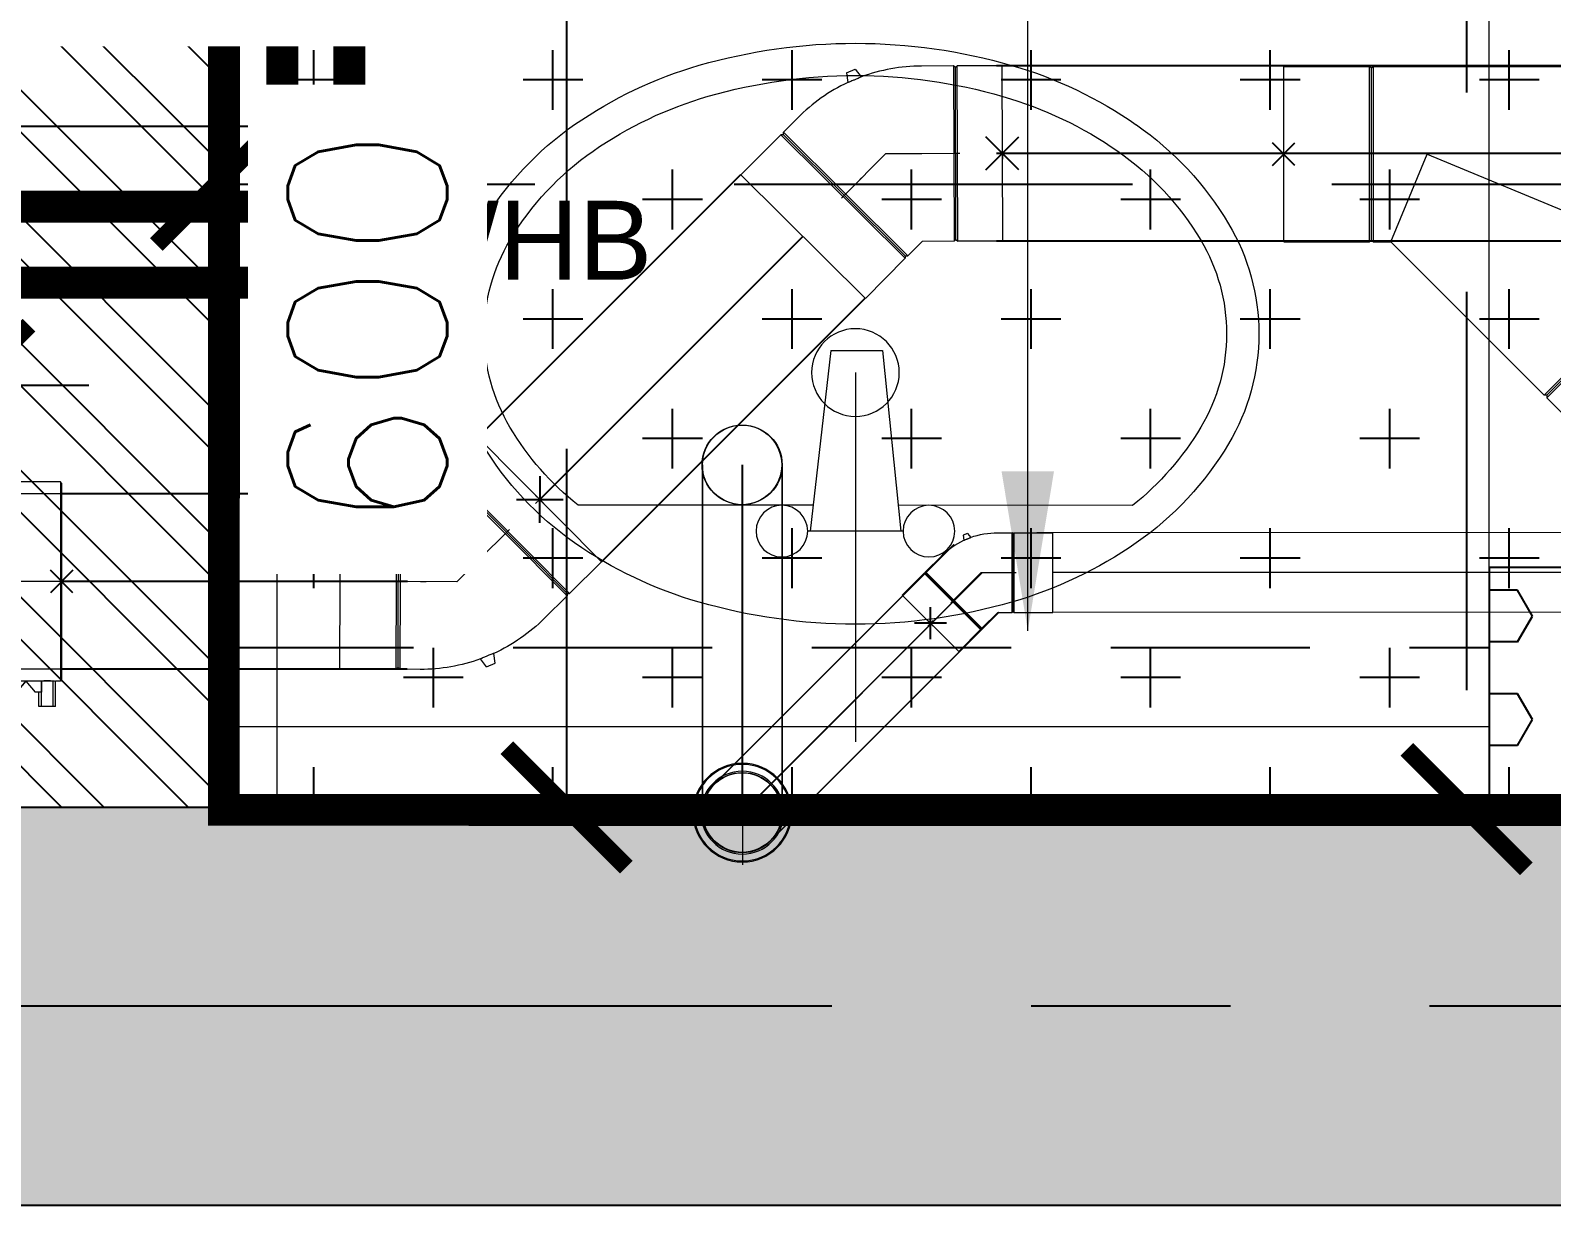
# Model space of a CAD drawing. Header units: millimetres. Extents: x 1135099 to 1230264, y -5736945 to -5695799.
# Drawn here: x 1213336 to 1214290, y -5708100 to -5707362 of the extents above; entities that cross this region are included whole.
import ezdxf
from ezdxf import colors
from ezdxf.entities.mleader import LeaderData, LeaderLine
from ezdxf.math import Vec2, Vec3

# ---------------------------------------------------------------- set-up
doc = ezdxf.new("R2010")
doc.units = ezdxf.units.MM
doc.header["$LTSCALE"] = 1000
doc.header["$MEASUREMENT"] = 0
for name, pattern in [('2BHK-A - BACK$0$DASHED', [0.75, 0.5, -0.25]), ('2BHK-A - BACK$0$PHANTOM2', [1.25, 0.625, -0.125, 0.125, -0.125, 0.125, -0.125]), ('2BHK-A - BACK$1$AUDIT_D_120904163729-0', [0]), ('2BHK-A - BACK$1$HIDDEN', [0.375, 0.25, -0.125]), ('AUDIT_D_120904163729-0', [0]), ('T8(T9 IS SIMILAR) - DIMENSION & TEXTING$0$CENTERX2', [101.6, 63.5, -12.7, 12.7, -12.7]), ('T8(T9 IS SIMILAR) - DIMENSION & TEXTING$0$HIDDEN', [0.375, 0.25, -0.125]), ('T8(T9 IS SIMILAR) - DIMENSION & TEXTING$0$T8 - TYPICAL FLOOR CORE$0$( Hidden )', [0.375, 0.25, -0.125]), ('T8(T9 IS SIMILAR) - DIMENSION & TEXTING$1$AUDIT_D_120904163729-0', [0]), ('T8(T9 IS SIMILAR)$0$$0$HIDDEN', [0.375, 0.25, -0.125]), ('T8(T9 IS SIMILAR)$0$HIDDEN', [0.375, 0.25, -0.125]), ('T8_REFUGE COLUMNS$0$CENTER2', [1.125, 0.75, -0.125, 0.125, -0.125])]:
    doc.linetypes.add(name, pattern=pattern)
doc.layers.get('0').update_dxf_attribs({"linetype": 'AUDIT_D_120904163729-0'})
for name, color, linetype, lineweight in [('2BHK-A - BACK$0$A-AC DRAIN PIPE', 94, 'Continuous', 18), ('2BHK-A - BACK$0$A-AC PIPE', 151, 'Continuous', 20), ('2BHK-A - BACK$1$a-TOI-fixtures', 251, 'Continuous', 0), ('2BHK-A - BACK$1$A-WALL- 160', 6, 'Continuous', 30), ('T8(T9 IS SIMILAR) - DIMENSION & TEXTING$0$pl-50dia waste pie', 6, 'Continuous', 0), ('T8(T9 IS SIMILAR) - DIMENSION & TEXTING$0$pl-50dia waste pipe1', 6, 'Continuous', 0), ('T8(T9 IS SIMILAR) - DIMENSION & TEXTING$1$R0-18-10-2014-T1-1st Podium Floor Plan$0$Text', 2, 'Continuous', 0), ('T8(T9 IS SIMILAR)$0$D&W', 8, 'Continuous', 25), ('T8(T9 IS SIMILAR)$0$SCPL BEAM', 191, 'T8(T9 IS SIMILAR)$0$$0$HIDDEN', 13)]:
    doc.layers.add(name, color=color, linetype=linetype, lineweight=lineweight)
for name, color, linetype in [('2BHK-A - BACK$0$A-TOI SUNK 50MM', 8, 'Continuous'), ('2BHK-A - BACK$0$LEDGE WALL', 5, 'Continuous'), ('2BHK-A - BACK$1$A-HATCH -160', 251, '2BHK-A - BACK$1$AUDIT_D_120904163729-0'), ('T8(T9 IS SIMILAR) - DIMENSION & TEXTING$0$A-DIMENSIONS', 2, 'T8(T9 IS SIMILAR) - DIMENSION & TEXTING$0$HIDDEN'), ('T8(T9 IS SIMILAR) - DIMENSION & TEXTING$0$A-PLUMBING', 7, 'T8(T9 IS SIMILAR) - DIMENSION & TEXTING$1$AUDIT_D_120904163729-0'), ('T8(T9 IS SIMILAR) - DIMENSION & TEXTING$0$pl-110 dia soil pipe', 1, 'Continuous'), ('T8(T9 IS SIMILAR) - DIMENSION & TEXTING$0$pl-110 dia soil pipe1', 1, 'Continuous'), ('T8(T9 IS SIMILAR) - DIMENSION & TEXTING$0$pl-text', 7, 'Continuous'), ('T8(T9 IS SIMILAR) - DIMENSION & TEXTING$0$U-TI-TEXT', 7, 'Continuous'), ('T8_REFUGE COLUMNS$0$A-CENTERLINE', 193, 'T8_REFUGE COLUMNS$0$CENTER2'), ('T8_REFUGE COLUMNS$1$A-RCC COLS', 3, 'Continuous'), ('T8_TYPICAL COLUMNS$0$A-RCC COLS', 3, 'Continuous')]:
    doc.layers.add(name, color=color, linetype=linetype)
doc.layers.add('A-RERA CARPET AREA', color=30, linetype='Continuous', plot=False)
doc.layers.add('T8(T9 IS SIMILAR) - DIMENSION & TEXTING$0$GEB-BEZUG', color=2, linetype='Continuous', lineweight=25, true_color=0xffff00)
doc.layers.add('T8_REFUGE COLUMNS$1$COL-HATCH', color=7, linetype='Continuous', lineweight=25, true_color=0xa3a3a3)
doc.styles.add('T8(T9 IS SIMILAR) - DIMENSION & TEXTING$0$arial', font='sanss___.ttf')
doc.styles.add('T8(T9 IS SIMILAR) - DIMENSION & TEXTING$0$Romans 1', font='romans.shx', dxfattribs={"height": 100})
doc.styles.add('T8(T9 IS SIMILAR) - DIMENSION & TEXTING$0$SIMPLEX - HT', font='simplex.shx', dxfattribs={"width": 0.7})
doc.styles.add('T8(T9 IS SIMILAR) - DIMENSION & TEXTING$1$Tahoma', font='tahoma.ttf')
doc.dimstyles.new('T8(T9 IS SIMILAR) - DIMENSION & TEXTING$0$ALPINE S', dxfattribs={"dimscale": 0, "dimtxt": 100, "dimasz": 75, "dimexe": 0, "dimexo": 0, "dimgap": 75, "dimtad": 1, "dimdec": 0, "dimzin": 0, "dimdsep": 46, "dimtxsty": 'T8(T9 IS SIMILAR) - DIMENSION & TEXTING$0$Romans 1', "dimblk": 'T8(T9 IS SIMILAR) - DIMENSION & TEXTING$0$_ArchTick', "dimcen": 0.09, "dimclrd": 256, "dimclre": 256, "dimclrt": 7, "dimadec": 0, "dimazin": 0, "dimtfac": 1, "dimtdec": 0, "dimtofl": 0, "dimtmove": 1, "dimatfit": 0, "dimldrblk": 'T8(T9 IS SIMILAR) - DIMENSION & TEXTING$0$_Open90', "dimfxl": 1, "dimtolj": 1, "dimtzin": 0, "dimarcsym": 0})
doc.dimstyles.new('T8(T9 IS SIMILAR) - DIMENSION & TEXTING$1$SAMATA STD', dxfattribs={"dimtxt": 100, "dimasz": 50, "dimexe": 50, "dimexo": 50, "dimgap": 10, "dimtad": 0, "dimdec": 0, "dimrnd": 5, "dimzin": 0, "dimdsep": 46, "dimtxsty": 'T8(T9 IS SIMILAR) - DIMENSION & TEXTING$1$Tahoma', "dimblk": 'T8(T9 IS SIMILAR) - DIMENSION & TEXTING$1$_Origin2', "dimcen": -50, "dimdle": 50, "dimclrd": 7, "dimclre": 7, "dimclrt": 7, "dimadec": 0, "dimazin": 0, "dimtfac": 1, "dimtdec": 0, "dimtmove": 1, "dimatfit": 3, "dimfxl": 150, "dimtfill": 1, "dimtolj": 1, "dimtzin": 0, "dimlwd": -1, "dimlwe": -1, "dimarcsym": 0})

# ---------------------------------------------------------------- blocks, each defined once
blk = doc.blocks.new('T8(T9 IS SIMILAR) - DIMENSION & TEXTING$0$_ArchTick')
at = {"color": 0, "linetype": 'ByBlock', "const_width": 0.15}
blk.add_lwpolyline([(-0.5, -0.5), (0.5, 0.5)], dxfattribs=at)
blk = doc.blocks.new('*D528')
at = {"layer": 'T8(T9 IS SIMILAR) - DIMENSION & TEXTING$0$A-DIMENSIONS', "linetype": 'T8(T9 IS SIMILAR) - DIMENSION & TEXTING$0$HIDDEN', "lineweight": -2, "transparency": 16777216}
for p, q in [((1213452.19, -5707851.27), (1213452.19, -5707459.13)), ((1215902.19, -5707850.95), (1215902.19, -5707459.13))]:
    blk.add_line(p, q, dxfattribs=at)
at = {"layer": 'T8(T9 IS SIMILAR) - DIMENSION & TEXTING$0$A-DIMENSIONS', "lineweight": -2, "transparency": 16777216}
blk.add_line((1215902.19, -5707459.13), (1213452.19, -5707459.13), dxfattribs=at)
at = {"layer": 'T8(T9 IS SIMILAR) - DIMENSION & TEXTING$0$A-DIMENSIONS', "linetype": 'ByBlock', "lineweight": -2, "transparency": 16777216, "xscale": 75, "yscale": 75, "zscale": 75, "rotation": 180}
blk.add_blockref('T8(T9 IS SIMILAR) - DIMENSION & TEXTING$0$_ArchTick', (1213452.19, -5707459.13), dxfattribs=at)
at = {"layer": 'T8(T9 IS SIMILAR) - DIMENSION & TEXTING$0$A-DIMENSIONS', "linetype": 'ByBlock', "lineweight": -2, "transparency": 16777216, "xscale": 75, "yscale": 75, "zscale": 75}
blk.add_blockref('T8(T9 IS SIMILAR) - DIMENSION & TEXTING$0$_ArchTick', (1215902.19, -5707459.13), dxfattribs=at)
at = {"layer": 'T8(T9 IS SIMILAR) - DIMENSION & TEXTING$0$A-DIMENSIONS', "color": 7, "linetype": 'ByBlock', "transparency": 16777216, "insert": (1214677.19, -5707334.13), "char_height": 100, "attachment_point": 5, "style": 'T8(T9 IS SIMILAR) - DIMENSION & TEXTING$0$Romans 1'}
blk.add_mtext('\\A1;2450', dxfattribs=at)
blk = doc.blocks.new('T8(T9 IS SIMILAR) - DIMENSION & TEXTING$0$_Open90')
at = {"color": 0, "linetype": 'ByBlock', "lineweight": -2}
for p, q in [((-0.5, 0.5), (0, 0)), ((0, 0), (-1, 0)), ((0, 0), (-0.5, -0.5))]:
    blk.add_line(p, q, dxfattribs=at)
blk = doc.blocks.new('*D529')
at = {"layer": 'T8(T9 IS SIMILAR) - DIMENSION & TEXTING$0$A-DIMENSIONS', "linetype": 'T8(T9 IS SIMILAR) - DIMENSION & TEXTING$0$HIDDEN', "lineweight": -2, "transparency": 16777216}
for p, q in [((1214202.19, -5706401.3), (1214236.73, -5706401.3)), ((1214202.19, -5707850.95), (1214236.73, -5707850.95))]:
    blk.add_line(p, q, dxfattribs=at)
at = {"layer": 'T8(T9 IS SIMILAR) - DIMENSION & TEXTING$0$A-DIMENSIONS', "lineweight": -2, "transparency": 16777216}
blk.add_line((1214236.73, -5706401.3), (1214236.73, -5707850.95), dxfattribs=at)
at = {"layer": 'T8(T9 IS SIMILAR) - DIMENSION & TEXTING$0$A-DIMENSIONS', "linetype": 'ByBlock', "lineweight": -2, "transparency": 16777216, "xscale": 75, "yscale": 75, "zscale": 75}
for p, rotation in [((1214236.73, -5706401.3), 90), ((1214236.73, -5707850.95), 270)]:
    blk.add_blockref('T8(T9 IS SIMILAR) - DIMENSION & TEXTING$0$_ArchTick', p, dxfattribs=dict(at, rotation=rotation))
at = {"layer": 'T8(T9 IS SIMILAR) - DIMENSION & TEXTING$0$A-DIMENSIONS', "color": 7, "linetype": 'ByBlock', "transparency": 16777216, "insert": (1214111.73, -5707126.12), "char_height": 100, "attachment_point": 5, "rotation": 90, "style": 'T8(T9 IS SIMILAR) - DIMENSION & TEXTING$0$Romans 1'}
blk.add_mtext('\\A1;1450', dxfattribs=at)
blk = doc.blocks.new('T8(T9 IS SIMILAR) - DIMENSION & TEXTING$0$Einfügepunkt')
at = {"layer": 'T8(T9 IS SIMILAR) - DIMENSION & TEXTING$0$GEB-BEZUG'}
for p, q in [((-7.07, -7.07), (7.07, 7.07)), ((-7.07, 7.07), (7.07, -7.07))]:
    blk.add_line(p, q, dxfattribs=at)
blk = doc.blocks.new('T8(T9 IS SIMILAR) - DIMENSION & TEXTING$0$367.135.16.1_A')
at = {"lineweight": 13, "ltscale": 25}
for p, q in [((-55, 251.1), (-55, 270)), ((-55, 270), (55, 270)), ((55, 251.1), (55, 270)), ((-166.17, 178.39), (-88.39, 256.17)), ((-88.39, 256.17), (-75.02, 242.81)), ((-53.9, 250), (-55, 251.1)), ((55, 251.1), (-55, 251.1)), ((-53.9, 250), (-55, 248.9)), ((-55, 222.78), (-55, 248.9)), ((-55, 248.9), (55, 248.9)), ((53.9, 250), (-53.9, 250)), ((53.9, 250), (55, 251.1)), ((53.9, 250), (55, 248.9)), ((55, 56.1), (55, 248.9)), ((-75.02, 242.81), (-152.81, 165.02)), ((-151.25, 163.47), (-73.47, 241.25)), ((-75.02, 241.25), (-151.25, 165.02)), ((-75.02, 241.25), (-75.02, 242.81)), ((-75.02, 241.25), (-73.47, 241.25)), ((-73.47, 241.25), (-55, 222.78)), ((0, 90), (-55, 222.78)), ((-166.17, 178.39), (-152.81, 165.02)), ((-151.25, 165.02), (-152.81, 165.02)), ((-151.25, 165.02), (-151.25, 163.47)), ((-151.25, 163.47), (-55, 67.22)), ((-55, 67.22), (0, 90)), ((-55, 56.1), (-55, 67.22)), ((-53.9, 55), (-55, 56.1)), ((55, 56.1), (-55, 56.1)), ((-53.9, 55), (-55, 53.9)), ((-55, 0), (-55, 53.9)), ((-55, 53.9), (55, 53.9)), ((-53.9, 55), (53.9, 55)), ((53.9, 55), (55, 56.1)), ((53.9, 55), (55, 53.9)), ((55, 0), (55, 53.9)), ((-55, 0), (55, 0))]:
    blk.add_line(p, q, dxfattribs=at)
blk.add_blockref('T8(T9 IS SIMILAR) - DIMENSION & TEXTING$0$Einfügepunkt', (0, 0), dxfattribs=at)
blk = doc.blocks.new('T8(T9 IS SIMILAR) - DIMENSION & TEXTING$0$361.771.16.1_G')
at = {"lineweight": 13, "ltscale": 25}
for p, q in [((0, 0), (0, 32.79)), ((-47, 5.2), (-30.56, 5.2)), ((-47, -5.2), (-47, 5.2)), ((-47, 3.7), (-30.78, 3.7)), ((-38, 3.75), (-38, -3.75)), ((-30.77, 3.75), (-38, 3.75)), ((-47, -3.7), (-30.78, -3.7)), ((-47, -5.2), (-30.56, -5.2)), ((-38, -3.75), (-30.77, -3.75)), ((0, 0), (-32.79, 0)), ((0, 0), (0, -32.79)), ((0, 0), (32.79, 0))]:
    blk.add_line(p, q, dxfattribs=at)
for radius in [31, 30.29, 26, 25]:
    blk.add_circle((0, 0), radius, dxfattribs=at)
blk.add_blockref('T8(T9 IS SIMILAR) - DIMENSION & TEXTING$0$Einfügepunkt', (0, 0), dxfattribs=at)
blk = doc.blocks.new('T8(T9 IS SIMILAR) - DIMENSION & TEXTING$0$367.771.16.1_A')
at = {"lineweight": 13, "ltscale": 25}
for p, q in [((3.8, 78.5), (3.8, 62.5)), ((3.8, 78.5), (14.2, 78.5)), ((5.3, 78.5), (5.3, 62.5)), ((12.7, 78.5), (12.7, 62.5)), ((14.2, 78.5), (14.2, 69.5)), ((45.8, 78.5), (45.8, 69.5)), ((45.8, 78.5), (56.2, 78.5)), ((47.3, 78.5), (47.3, 62.5)), ((54.7, 78.5), (54.7, 62.5)), ((56.2, 78.5), (56.2, 62.5)), ((12.6, 62.39), (12.6, 69.5)), ((12.6, 69.5), (16.49, 69.5)), ((22.45, 62.5), (16.57, 69.5)), ((22.45, 62.5), (28.32, 69.5)), ((28.41, 69.5), (47.4, 69.5)), ((47.4, 69.5), (47.4, 62.39)), ((0, 61.79), (0.71, 62.5)), ((0, -61.79), (0, 61.79)), ((0.71, 62.5), (3.8, 62.5)), ((0.71, -62.5), (0.71, 62.5)), ((5.3, 62.5), (12.7, 62.5)), ((22.45, 62.39), (12.6, 62.39)), ((22.45, 62.5), (22.45, 62.39)), ((47.4, 62.39), (22.45, 62.39)), ((47.3, 62.5), (54.7, 62.5)), ((56.2, 62.5), (59.29, 62.5)), ((60, 61.79), (59.29, 62.5)), ((59.29, -62.5), (59.29, 62.5)), ((60, -61.79), (60, 61.79)), ((0, 55), (28.3, 55)), ((28.3, 56), (31.7, 56)), ((28.3, -56), (28.3, 56)), ((31.7, -56), (31.7, 56)), ((31.7, 55), (60, 55)), ((-6.08, -0.06), (11.58, -0.06)), ((11.58, -0.06), (53.35, -0.06)), ((53.35, -0.06), (63.29, -0.06)), ((0, -55), (28.3, -55)), ((28.3, -56), (31.7, -56)), ((31.7, -55), (60, -55)), ((0, -61.79), (0.71, -62.5)), ((0.71, -62.5), (59.29, -62.5)), ((60, -61.79), (59.29, -62.5))]:
    blk.add_line(p, q, dxfattribs=at)
for points, weights in [([(22.45, 62.39), (19.63, 65.75), (16.49, 69.5)], [1, 1.00181632922, 1.00072644359]), ([(16.49, 69.5), (16.57, 69.5), (16.57, 69.5)], [1.01365125454, 1.01438848921, 1.01438848921]), ([(28.41, 69.5), (25.27, 65.75), (22.45, 62.39)], [1.00072644331, 1.00181632851, 1]), ([(28.32, 69.5), (28.32, 69.5), (28.41, 69.5)], [1.01438848921, 1.01438848921, 1.01365125454])]:
    blk.add_rational_spline(points, weights, degree=2, dxfattribs=at)
for points, knots in [([(12.6, 62.39), (12.15, 62.36), (11.6, 62.33), (10.35, 62.29), (9.65, 62.28), (8.35, 62.28), (7.65, 62.29), (6.37, 62.34), (5.78, 62.36), (4.86, 62.42), (4.46, 62.45), (3.93, 62.49), (3.8, 62.5), (3.8, 62.5)], [1.186254, 1.186254, 1.186254, 1.186254, 1.37182, 1.37182, 1.567794, 1.567794, 1.763769, 1.763769, 1.959743, 1.959743, 2.155717, 2.155717, 2.351692, 2.351692, 2.351692, 2.351692]), ([(5.3, 62.5), (5.3, 62.5), (5.39, 62.49), (5.77, 62.47), (6.06, 62.46), (6.71, 62.43), (7.13, 62.42), (8.04, 62.4), (8.54, 62.39), (9.46, 62.39), (9.96, 62.4), (10.87, 62.42), (11.29, 62.43), (11.94, 62.46), (12.23, 62.47), (12.61, 62.49), (12.7, 62.5), (12.7, 62.5)], [0.557636, 0.557636, 0.557636, 0.557636, 0.697045, 0.697045, 0.836454, 0.836454, 0.975863, 0.975863, 1.115272, 1.115272, 1.254681, 1.254681, 1.39409, 1.39409, 1.533499, 1.533499, 1.672909, 1.672909, 1.672909, 1.672909]), ([(47.3, 62.5), (47.3, 62.5), (47.39, 62.49), (47.77, 62.47), (48.06, 62.46), (48.71, 62.43), (49.13, 62.42), (50.04, 62.4), (50.54, 62.39), (51.46, 62.39), (51.96, 62.4), (52.87, 62.42), (53.29, 62.43), (53.94, 62.46), (54.23, 62.47), (54.61, 62.49), (54.7, 62.5), (54.7, 62.5)], [0.557636, 0.557636, 0.557636, 0.557636, 0.697045, 0.697045, 0.836454, 0.836454, 0.975863, 0.975863, 1.115272, 1.115272, 1.254681, 1.254681, 1.39409, 1.39409, 1.533499, 1.533499, 1.672909, 1.672909, 1.672909, 1.672909]), ([(56.2, 62.5), (56.2, 62.5), (56.07, 62.49), (55.54, 62.45), (55.14, 62.42), (54.22, 62.36), (53.63, 62.34), (52.35, 62.29), (51.65, 62.28), (50.35, 62.28), (49.65, 62.29), (48.4, 62.33), (47.85, 62.36), (47.4, 62.39)], [0.783897, 0.783897, 0.783897, 0.783897, 0.979871, 0.979871, 1.175845, 1.175845, 1.37182, 1.37182, 1.567794, 1.567794, 1.763769, 1.763769, 1.949335, 1.949335, 1.949335, 1.949335])]:
    blk.add_open_spline(points, degree=3, knots=knots, dxfattribs=at)
blk.add_blockref('T8(T9 IS SIMILAR) - DIMENSION & TEXTING$0$Einfügepunkt', (0, 0), dxfattribs=at)
blk = doc.blocks.new('T8(T9 IS SIMILAR) - DIMENSION & TEXTING$0$361.045.16.1_A')
at = {"ltscale": 25}
for p, q in [((-49.5, 14.14), (-14.14, 49.5)), ((3.18, 32.17), (-14.14, 49.5)), ((3.18, 32.17), (-32.17, -3.18)), ((-31.47, -3.89), (3.89, 31.47)), ((3.18, 31.47), (-31.47, -3.18)), ((3.18, 31.47), (3.18, 32.17)), ((3.18, 31.47), (3.89, 31.47)), ((10.36, 25), (3.89, 31.47)), ((-32.17, -3.18), (-49.5, 14.14)), ((-13.79, 13.79), (-15.56, 15.56)), ((0, 0), (-13.79, 13.79)), ((23.39, 11.31), (20.26, 10.9)), ((23.39, 11.31), (24.54, 8.54)), ((-5.55, 5.55), (-7.32, 7.32)), ((0, -10.36), (0, 0)), ((24.54, 8.54), (22.03, 6.62)), ((-31.47, -3.18), (-32.17, -3.18)), ((-31.47, -3.18), (-31.47, -3.89)), ((-25, -10.36), (-31.47, -3.89)), ((-25, -24.5), (-25, -10.36)), ((0, -24.5), (0, -10.36)), ((25, -24.5), (25, -10.36)), ((-24.5, -25), (-25, -24.5)), ((25, -24.5), (-25, -24.5)), ((-24.5, -25), (-25, -25.5)), ((-25, -45), (-25, -25.5)), ((-25, -25.5), (25, -25.5)), ((-24.5, -25), (24.5, -25)), ((0, -27), (0, -24.5)), ((24.5, -25), (25, -24.5)), ((24.5, -25), (25, -25.5)), ((25, -45), (25, -25.5)), ((-25, -45), (25, -45)), ((0, -45), (-2.5, -45)), ((0, -45), (0, -42.5)), ((0, -45), (0, -47.5)), ((0, -45), (2.5, -45))]:
    blk.add_line(p, q, dxfattribs=at)
for start, end in [(25.15748, 45), (0, 19.84252)]:
    blk.add_arc((-25, -10.36), 50, start, end, dxfattribs=at)
blk.add_open_spline([(22.03, 6.62), (22.03, 6.62), (22.02, 6.64), (21.97, 6.76), (21.91, 6.87), (21.77, 7.19), (21.67, 7.4), (21.49, 7.81), (21.4, 8), (21.26, 8.35), (21.19, 8.5), (21.07, 8.79), (21.01, 8.94), (20.88, 9.26), (20.81, 9.43), (20.65, 9.83), (20.57, 10.06), (20.42, 10.45), (20.36, 10.62), (20.28, 10.84), (20.26, 10.9), (20.26, 10.9)], degree=3, knots=[-0.7326885, -0.7326885, -0.7326885, -0.7326885, -0.6703276, -0.6703276, -0.5851203, -0.5851203, -0.4924215, -0.4924215, -0.4253679, -0.4253679, -0.3759063, -0.3759063, -0.3289293, -0.3289293, -0.2716255, -0.2716255, -0.1856359, -0.1856359, -0.0935578, -0.0935578, 0, 0, 0, 0], dxfattribs=at)
blk.add_blockref('T8(T9 IS SIMILAR) - DIMENSION & TEXTING$0$Einfügepunkt', (0, -45), dxfattribs=at)
blk = doc.blocks.new('T8(T9 IS SIMILAR) - DIMENSION & TEXTING$0$365.045.16.1_A')
at = {"lineweight": 13, "ltscale": 25}
for p, q in [((-61.87, 8.84), (-8.84, 61.87)), ((8.31, 44.72), (-8.84, 61.87)), ((8.31, 44.72), (-44.72, -8.31)), ((-43.66, -9.37), (9.37, 43.66)), ((8.31, 43.66), (-43.66, -8.31)), ((8.31, 43.66), (8.31, 44.72)), ((8.31, 43.66), (9.37, 43.66)), ((15.53, 37.5), (9.37, 43.66)), ((-17.15, 17.15), (-18.92, 18.92)), ((0, 0), (-17.15, 17.15)), ((34.72, 16.55), (30.55, 16)), ((34.72, 16.55), (36.25, 12.85)), ((-44.72, -8.31), (-61.87, 8.84)), ((-9.22, 9.22), (-10.98, 10.98)), ((36.25, 12.85), (32.91, 10.29)), ((0, -15.53), (0, 0)), ((-43.66, -8.31), (-44.72, -8.31)), ((-43.66, -8.31), (-43.66, -9.37)), ((-37.5, -15.53), (-43.66, -9.37)), ((-37.5, -29.25), (-37.5, -15.53)), ((0, -29.25), (0, -15.53)), ((37.5, -29.25), (37.5, -15.53)), ((-36.75, -30), (-37.5, -29.25)), ((37.5, -29.25), (-37.5, -29.25)), ((-36.75, -30), (-37.5, -30.75)), ((-37.5, -50), (-37.5, -30.75)), ((-37.5, -30.75), (37.5, -30.75)), ((-36.75, -30), (36.75, -30)), ((0, -31.75), (0, -29.25)), ((36.75, -30), (37.5, -29.25)), ((36.75, -30), (37.5, -30.75)), ((37.5, -50), (37.5, -30.75)), ((-37.5, -50), (37.5, -50)), ((0, -50), (-2.5, -50)), ((0, -50), (0, -47.5)), ((0, -50), (0, -52.5)), ((0, -50), (2.5, -50))]:
    blk.add_line(p, q, dxfattribs=at)
for start, end in [(24.86037, 45), (0, 20.13963)]:
    blk.add_arc((-37.5, -15.53), 75, start, end, dxfattribs=at)
blk.add_open_spline([(32.91, 10.29), (32.91, 10.29), (32.9, 10.32), (32.83, 10.48), (32.76, 10.63), (32.57, 11.05), (32.44, 11.33), (32.2, 11.88), (32.09, 12.14), (31.89, 12.6), (31.81, 12.8), (31.64, 13.19), (31.56, 13.39), (31.39, 13.81), (31.3, 14.04), (31.08, 14.58), (30.97, 14.88), (30.77, 15.4), (30.69, 15.62), (30.58, 15.92), (30.55, 16), (30.55, 16)], degree=3, knots=[-0.9758327, -0.9758327, -0.9758327, -0.9758327, -0.8930469, -0.8930469, -0.7796093, -0.7796093, -0.6561479, -0.6561479, -0.5667077, -0.5667077, -0.5007206, -0.5007206, -0.4380575, -0.4380575, -0.3616519, -0.3616519, -0.247098, -0.247098, -0.1245121, -0.1245121, 0, 0, 0, 0], dxfattribs=at)
blk.add_blockref('T8(T9 IS SIMILAR) - DIMENSION & TEXTING$0$Einfügepunkt', (0, -50), dxfattribs=at)
blk = doc.blocks.new('*D208')
at = {"layer": 'T8(T9 IS SIMILAR) - DIMENSION & TEXTING$0$U-TI-TEXT', "lineweight": -2, "transparency": 16777216}
for p, q in [((5695.04, 6289.16), (5743.79, 6451.66)), ((5743.79, 6451.66), (6150.93, 6451.66)), ((5545.04, 6289.16), (5470.04, 6289.16)), ((5545.04, 6289.16), (5845.04, 6289.16)), ((5845.04, 6289.16), (5920.04, 6289.16))]:
    blk.add_line(p, q, dxfattribs=at)
at = {"layer": 'T8(T9 IS SIMILAR) - DIMENSION & TEXTING$0$U-TI-TEXT', "linetype": 'T8(T9 IS SIMILAR) - DIMENSION & TEXTING$0$T8 - TYPICAL FLOOR CORE$0$( Hidden )', "lineweight": -2, "transparency": 16777216}
for p, q in [((5545.04, 6287.16), (5545.04, 6289.16)), ((5845.04, 6287.16), (5845.04, 6289.16))]:
    blk.add_line(p, q, dxfattribs=at)
at = {"layer": 'T8(T9 IS SIMILAR) - DIMENSION & TEXTING$0$U-TI-TEXT', "linetype": 'ByBlock', "lineweight": -2, "transparency": 16777216, "xscale": 75, "yscale": 75, "zscale": 75}
blk.add_blockref('T8(T9 IS SIMILAR) - DIMENSION & TEXTING$0$_ArchTick', (5545.04, 6289.16), dxfattribs=at)
at = {"layer": 'T8(T9 IS SIMILAR) - DIMENSION & TEXTING$0$U-TI-TEXT', "linetype": 'ByBlock', "lineweight": -2, "transparency": 16777216, "xscale": 75, "yscale": 75, "zscale": 75, "rotation": 180}
blk.add_blockref('T8(T9 IS SIMILAR) - DIMENSION & TEXTING$0$_ArchTick', (5845.04, 6289.16), dxfattribs=at)
at = {"layer": 'T8(T9 IS SIMILAR) - DIMENSION & TEXTING$0$U-TI-TEXT', "color": 7, "linetype": 'ByBlock', "transparency": 16777216, "insert": (5947.36, 6576.66), "char_height": 100, "attachment_point": 5, "style": 'T8(T9 IS SIMILAR) - DIMENSION & TEXTING$0$Romans 1', "bg_fill": 3, "box_fill_scale": 1.25, "bg_fill_color": 256, "bg_fill_true_color": 13158600, "bg_fill_transparency": 0}
blk.add_mtext('\\A1;300', dxfattribs=at)
blk = doc.blocks.new('T8(T9 IS SIMILAR) - DIMENSION & TEXTING$1$_Origin2')
at = {"color": 0, "linetype": 'ByBlock', "lineweight": -2}
blk.add_line((-0.5, 0), (-1, 0), dxfattribs=at)
for radius in [0.5, 0.25]:
    blk.add_circle((0, 0), radius, dxfattribs=at)
blk = doc.blocks.new('*D240')
at = {"layer": 'T8(T9 IS SIMILAR) - DIMENSION & TEXTING$0$A-DIMENSIONS', "linetype": 'T8(T9 IS SIMILAR) - DIMENSION & TEXTING$0$HIDDEN', "lineweight": -2, "transparency": 16777216}
for p, q in [((1213555.72, -5707249.97), (1213672.12, -5707249.97)), ((1213452.41, -5707849.86), (1213672.12, -5707849.86))]:
    blk.add_line(p, q, dxfattribs=at)
at = {"layer": 'T8(T9 IS SIMILAR) - DIMENSION & TEXTING$0$A-DIMENSIONS', "lineweight": -2, "transparency": 16777216}
blk.add_line((1213672.12, -5707249.97), (1213672.12, -5707849.86), dxfattribs=at)
at = {"layer": 'T8(T9 IS SIMILAR) - DIMENSION & TEXTING$0$A-DIMENSIONS', "linetype": 'ByBlock', "lineweight": -2, "transparency": 16777216, "xscale": 75, "yscale": 75, "zscale": 75}
for p, rotation in [((1213672.12, -5707249.97), 90), ((1213672.12, -5707849.86), 270)]:
    blk.add_blockref('T8(T9 IS SIMILAR) - DIMENSION & TEXTING$0$_ArchTick', p, dxfattribs=dict(at, rotation=rotation))
at = {"layer": 'T8(T9 IS SIMILAR) - DIMENSION & TEXTING$0$A-DIMENSIONS', "color": 7, "linetype": 'ByBlock', "transparency": 16777216, "insert": (1213547.12, -5707549.91), "char_height": 100, "attachment_point": 5, "rotation": 90, "style": 'T8(T9 IS SIMILAR) - DIMENSION & TEXTING$0$Romans 1', "bg_fill": 3, "box_fill_scale": 1.25, "bg_fill_color": 256, "bg_fill_true_color": 13158600, "bg_fill_transparency": 0}
blk.add_mtext('\\A1;600', dxfattribs=at)
blk = doc.blocks.new('T8_REFUGE COLUMNS')
at = {"layer": 'T8_REFUGE COLUMNS$1$COL-HATCH', "linetype": 'ByBlock'}
h = blk.add_hatch(color=256, dxfattribs=at)
h.dxf.hatch_style = 1
h.paths.add_polyline_path([(1215902.09, -5708099.86), (1213292.09, -5708099.86), (1213292.09, -5707849.86), (1215902.09, -5707849.86)])
at = {"layer": 'T8_REFUGE COLUMNS$0$A-CENTERLINE'}
blk.add_line((1217215, -5707974.86), (1182156.9, -5707974.86), dxfattribs=at)
at = {"layer": 'T8_REFUGE COLUMNS$1$A-RCC COLS', "linetype": 'ByBlock'}
blk.add_lwpolyline([(1215902.09, -5708099.86), (1213292.09, -5708099.86), (1213292.09, -5707849.86), (1215902.09, -5707849.86)], close=True, dxfattribs=at)
blk = doc.blocks.new('T8_TYPICAL COLUMNS')
at = {"layer": 'T8_TYPICAL COLUMNS$0$A-RCC COLS', "linetype": 'ByBlock'}
blk.add_blockref('T8_REFUGE COLUMNS', (0, 0), dxfattribs=at)
blk = doc.blocks.new('2BHK-A - BACK$0$WB1')
at = {"color": 0, "linetype": 'ByBlock', "ltscale": 1000}
for p, q in [((190074.43, -1779394.52), (190063.02, -1779507.92)), ((190106.83, -1779394.52), (190119.87, -1779507.92)), ((189917.49, -1779491.72), (190064.65, -1779491.72)), ((190118, -1779491.72), (190265.39, -1779491.72)), ((190061.5, -1779507.92), (190121.39, -1779507.92))]:
    blk.add_line(p, q, dxfattribs=at)
at = {"color": 0, "linetype": 'ByBlock'}
blk.add_line((190106.83, -1779394.52), (190074.43, -1779394.52), dxfattribs=at)
for centre, major_axis, start_param, end_param in [((190091.44, -1779555.68), (-92.61, 341.52), 6.018375, 6.298924), ((190091.44, -1779555.68), (-92.61, 341.52), 5.737826, 6.018375), ((190067.12, -1779471.27), (-69.62, 256.74), 0.015739, 0.342992), ((190115.77, -1779471.27), (-69.62, 256.74), 5.410573, 5.737826), ((190091.44, -1779555.68), (-87.31, 321.98), 6.018375, 6.298924), ((190091.44, -1779555.68), (-87.31, 321.98), 5.737826, 6.018375), ((190067.12, -1779471.27), (-64.32, 237.19), 0.015739, 0.342992), ((190115.77, -1779471.27), (-64.32, 237.19), 5.410573, 5.737826), ((190029.95, -1779417.85), (-52.59, 193.93), 0.342992, 0.768932), ((190152.93, -1779417.85), (-52.59, 193.93), 4.984633, 5.410573), ((190029.95, -1779417.85), (-47.29, 174.38), 0.342992, 0.768932), ((190152.93, -1779417.85), (-47.29, 174.38), 4.984633, 5.410573), ((189973.24, -1779384.08), (-35.31, 130.22), 0.768932, 1.305986), ((190209.64, -1779384.08), (-35.31, 130.22), 4.447579, 4.984633), ((189973.24, -1779384.08), (-30.01, 110.68), 0.768932, 1.305986), ((190209.64, -1779384.08), (-30.01, 110.68), 4.447579, 4.984633), ((189973.24, -1779384.08), (-35.31, 130.22), 1.305986, 1.84304), ((189973.24, -1779384.08), (-30.01, 110.68), 1.305986, 1.84304), ((190209.64, -1779384.08), (-30.01, 110.68), 3.910525, 4.447579), ((190209.64, -1779384.08), (-35.31, 130.22), 3.910525, 4.447579), ((190029.95, -1779350.31), (-47.29, 174.38), 1.84304, 2.20494), ((190152.93, -1779350.31), (-47.29, 174.38), 3.548625, 3.910525), ((190029.95, -1779350.31), (-52.59, 193.93), 1.84304, 2.268981), ((190152.93, -1779350.31), (-52.59, 193.93), 3.484585, 3.910525), ((190045.3, -1779507.92), (-4.24, 15.64), 6.018375, 12.30156), ((190137.59, -1779507.92), (-4.24, 15.64), 6.018375, 12.30156), ((190067.12, -1779296.89), (-69.62, 256.74), 2.268981, 2.596234), ((190115.77, -1779296.89), (-69.62, 256.74), 3.157331, 3.484585), ((190091.44, -1779212.47), (-92.61, 341.52), 2.596234, 2.876783), ((190091.44, -1779212.47), (-92.61, 341.52), 2.876783, 3.157331)]:
    blk.add_ellipse(centre, major_axis=major_axis, ratio=1, start_param=start_param, end_param=end_param, dxfattribs=at)
blk = doc.blocks.new('2BHK-A - BACK')
at = {"layer": '2BHK-A - BACK$0$A-TOI SUNK 50MM'}
h = blk.add_hatch(dxfattribs=at)
h.set_pattern_fill('CROSS', color=256, scale=300, style=0)
h.set_pattern_definition([(9e-15, (54492.616, 14881.46), (75, 75), [37.5, -112.5]), (90, (54511.366, 14862.71), (-75, 75), [37.5, -112.5])])
h.paths.add_polyline_path([(1196642.15, -5706399.86), (1199092.17, -5706399.86), (1199092.17, -5707849.86), (1196642.15, -5707849.86)])
h.paths.add_polyline_path([(1202691.83, -5706399.86), (1200442.08, -5706399.86), (1200442.08, -5707850.31), (1202692.26, -5707850.31)])
at = {"layer": '2BHK-A - BACK$1$A-HATCH -160', "linetype": 'ByBlock'}
h = blk.add_hatch(dxfattribs=at)
h.set_pattern_fill('ANSI32', color=256, scale=150)
h.paths.add_polyline_path([(1199252.17, -5707249.86), (1199092.17, -5707249.86), (1199092.17, -5707849.86), (1199252.17, -5707849.86)])
h = blk.add_hatch(dxfattribs=at)
h.set_pattern_fill('HEX', color=256, scale=150)
h.paths.add_polyline_path([(1198292.17, -5707699.55), (1198292.17, -5707849.55), (1197492.17, -5707849.55), (1197492.17, -5707699.55)])
at = {"layer": '2BHK-A - BACK$0$A-AC DRAIN PIPE', "linetype": '2BHK-A - BACK$0$PHANTOM2', "ltscale": 0.1, "const_width": 20, "elevation": -1.17}
blk.add_lwpolyline([(1199319.32, -5707520.86), (1199007.37, -5707520.86), (1199007.37, -5706301.73)], dxfattribs=at)
at = {"layer": '2BHK-A - BACK$0$A-AC PIPE', "linetype": '2BHK-A - BACK$0$DASHED', "ltscale": 0.1, "const_width": 20, "elevation": -1.17}
blk.add_lwpolyline([(1199049.49, -5706301.73), (1199049.49, -5707473.22), (1199292.46, -5707473.22)], dxfattribs=at)
at = {"layer": '2BHK-A - BACK$0$A-TOI SUNK 50MM'}
blk.add_lwpolyline([(1196642.15, -5706399.86), (1199092.17, -5706399.86), (1199092.17, -5707849.86), (1196642.15, -5707849.86)], close=True, dxfattribs=at)
at = {"layer": '2BHK-A - BACK$0$LEDGE WALL', "linetype": '2BHK-A - BACK$1$HIDDEN', "ltscale": 0.5}
blk.add_line((1199092.17, -5707749.84), (1198292.17, -5707749.84), dxfattribs=at)
at = {"layer": '2BHK-A - BACK$0$LEDGE WALL'}
blk.add_lwpolyline([(1198292.17, -5707699.55), (1198292.17, -5707849.55), (1197492.17, -5707849.55), (1197492.17, -5707699.55)], close=True, dxfattribs=at)
at = {"layer": '2BHK-A - BACK$1$a-TOI-fixtures'}
for p, q in [((1199092.17, -5707799.55), (1199092.17, -5707301.21)), ((1198292.17, -5707799.55), (1199092.17, -5707799.55))]:
    blk.add_line(p, q, dxfattribs=at)
at = {"layer": '2BHK-A - BACK$1$a-TOI-fixtures', "color": 1}
blk.add_line((1198292.17, -5707799.55), (1198292.17, -5707351.21), dxfattribs=at)
at = {"layer": '2BHK-A - BACK$1$a-TOI-fixtures', "extrusion": (-2.53027e-07, 3.53358e-09, 1)}
blk.add_line((1198689.89, -5707577.26, 0), (1198689.92, -5707808.87), dxfattribs=at)
blk.add_circle((1198689.89, -5707577.26, -0.32), 27.51, dxfattribs=at)
at = {"layer": '2BHK-A - BACK$1$A-WALL- 160', "linetype": 'ByBlock'}
blk.add_line((1199092.17, -5707249.86), (1199092.17, -5707849.84), dxfattribs=at)
at = {"layer": '2BHK-A - BACK$1$a-TOI-fixtures', "rotation": 0.008288086606578331}
blk.add_blockref('2BHK-A - BACK$0$WB1', (1008341.05, -3928196.34, 0), dxfattribs=at)
blk = doc.blocks.new('T8(T9 IS SIMILAR)')
at = {"layer": 'T8(T9 IS SIMILAR)$0$SCPL BEAM', "linetype": 'T8(T9 IS SIMILAR)$0$HIDDEN'}
blk.add_line((1213491.89, -5707849.1), (1213491.89, -5706499.42), dxfattribs=at)
at = {"layer": 'T8(T9 IS SIMILAR)$0$D&W', "linetype": 'ByBlock'}
blk.add_blockref('T8_TYPICAL COLUMNS', (0, 0), dxfattribs=at)
at = {"layer": 'T8(T9 IS SIMILAR)$0$D&W', "linetype": 'ByBlock', "xscale": -1}
blk.add_blockref('2BHK-A - BACK', (2412544.59, 0), dxfattribs=at)
blk = doc.blocks.new('T8(T9 IS SIMILAR) - DIMENSION & TEXTING$0$A$C77D62699')
at = {"layer": 'T8(T9 IS SIMILAR) - DIMENSION & TEXTING$0$pl-110 dia soil pipe1'}
for p, q in [((7060.19, 6489.33, 0.68), (6489.63, 6489.49, 0.63)), ((6164.1, 6256.24, 0.73), (6329.2, 6421.29, 0.63)), ((7060.19, 6379.32, 0.68), (6489.63, 6379.48, 0.63)), ((6241.88, 6178.46, 0.73), (6406.99, 6343.51, 0.63)), ((6120.23, 6220.89, 0.78), (5903.01, 6220.89, 0.72)), ((6119.85, 6110.89, 0.78), (5902.3, 6110.89, 0.72))]:
    blk.add_line(p, q, dxfattribs=at)
at = {"layer": 'T8(T9 IS SIMILAR) - DIMENSION & TEXTING$0$pl-110 dia soil pipe1', "color": 12, "linetype": 'T8(T9 IS SIMILAR) - DIMENSION & TEXTING$0$CENTERX2'}
for p, q in [((7060.19, 6434.32, 0.68), (6489.63, 6434.48, 0.63)), ((6202.99, 6217.35, 0.73), (6368.09, 6382.4, 0.63)), ((6120.04, 6165.89, 0.78), (5903.01, 6165.89, 0.72))]:
    blk.add_line(p, q, dxfattribs=at)
at = {"layer": 'T8(T9 IS SIMILAR) - DIMENSION & TEXTING$0$pl-50dia waste pipe1'}
for p, q in [((6304.83, 6239.06, 0.72), (6304.83, 6020.82, 0.72)), ((6305.12, 6239.08, 0.72), (6305.12, 6020.84, 0.72)), ((6354.83, 6239.06, 0.72), (6354.83, 6020.82, 0.72)), ((6355.12, 6239.08, 0.72), (6355.12, 6020.84, 0.72)), ((7279.93, 6196.6, 0.84), (6514.99, 6196.51, 2.35)), ((6462.84, 6189.19, 1.87), (6312.16, 6038.5, 1.87)), ((6463.13, 6189.21, 1.87), (6312.44, 6038.52, 1.87)), ((6490.95, 6146.58, 1.87), (6347.51, 6003.14, 1.87)), ((6491.23, 6146.6, 1.87), (6347.8, 6003.16, 1.87)), ((7279.93, 6146.6, 0.84), (6525, 6146.51, 2.33))]:
    blk.add_line(p, q, dxfattribs=at)
at = {"layer": 'T8(T9 IS SIMILAR) - DIMENSION & TEXTING$0$pl-50dia waste pipe1', "color": 12, "linetype": 'T8(T9 IS SIMILAR) - DIMENSION & TEXTING$0$CENTERX2'}
for p, q in [((6329.83, 6239.06, 0.72), (6329.83, 6020.82, 0.72)), ((6330.12, 6239.08, 0.72), (6330.12, 6020.84, 0.72)), ((6480.52, 6171.51, 1.87), (6329.83, 6020.82, 1.87)), ((6480.8, 6171.53, 1.87), (6330.12, 6020.84, 1.87)), ((7279.93, 6171.6, 0.84), (6525, 6171.51, 2.33))]:
    blk.add_line(p, q, dxfattribs=at)
at = {"layer": 'T8(T9 IS SIMILAR) - DIMENSION & TEXTING$0$pl-50dia waste pipe1', "ltscale": 0.1}
for centre in [(6329.83, 6239.06, 0.72), (6330.12, 6239.08, 0.72), (6329.9, 6020.89, 0.72), (6330.19, 6020.91, 0.72)]:
    blk.add_circle(centre, 25, dxfattribs=at)
at = {"layer": 'T8(T9 IS SIMILAR) - DIMENSION & TEXTING$0$pl-110 dia soil pipe', "ltscale": 0.1}
for name, p, xscale, yscale, zscale, rotation in [('T8(T9 IS SIMILAR) - DIMENSION & TEXTING$0$365.045.16.1_A', (6419.96, 6434.24, 0.63), 1.466696233104787, 1.466696233104787, 1.466696233104787, 90.19695643324765), ('T8(T9 IS SIMILAR) - DIMENSION & TEXTING$0$367.135.16.1_A', (6669.79, 6434, 0.01), -1.000020158935078, 1.000020158935079, 1.000020158935079, 269.998251255936), ('T8(T9 IS SIMILAR) - DIMENSION & TEXTING$0$365.045.16.1_A', (6150.95, 6165.67, 0.73), -1.466696233104786, 1.466696233104786, 1.466696233104786, 134.8030435667524), ('T8(T9 IS SIMILAR) - DIMENSION & TEXTING$0$367.771.16.1_A', (5903.01, 6165.9, 0.72), 1.000020158935082, 1.000020158935082, 1.000020158935082, 180)]:
    blk.add_blockref(name, p, dxfattribs=dict(at, xscale=xscale, yscale=yscale, zscale=zscale, rotation=rotation))
at = {"layer": 'T8(T9 IS SIMILAR) - DIMENSION & TEXTING$0$pl-50dia waste pie', "ltscale": 0.1, "xscale": -1.000020158935082, "yscale": 1.000020158935082, "zscale": 1.000020158935082, "rotation": 314.9999999999999}
blk.add_blockref('T8(T9 IS SIMILAR) - DIMENSION & TEXTING$0$361.045.16.1_A', (6480, 6171.51, 2.07), dxfattribs=at)
at = {"layer": 'T8(T9 IS SIMILAR) - DIMENSION & TEXTING$0$pl-50dia waste pie', "xscale": -1.000020158935082, "yscale": 1.000020158935082, "zscale": 1.000020158935082, "rotation": 180}
blk.add_blockref('T8(T9 IS SIMILAR) - DIMENSION & TEXTING$0$361.771.16.1_G', (6330.12, 6020.84, 0.72), dxfattribs=at)
at = {"layer": 'T8(T9 IS SIMILAR) - DIMENSION & TEXTING$0$U-TI-TEXT', "style": 'T8(T9 IS SIMILAR) - DIMENSION & TEXTING$0$arial'}
blk.add_text('WHB', height=49.535, rotation=359.99987, dxfattribs=at).set_placement((6112.16, 6355.25, -0.02))
at = {"layer": 'T8(T9 IS SIMILAR) - DIMENSION & TEXTING$0$U-TI-TEXT', "linetype": 'ByBlock'}
dim = blk.add_linear_dim(base=(5845.04, 6289.16), p1=(5545.04, 5932.82), p2=(5845.04, 5932.82), dimstyle='T8(T9 IS SIMILAR) - DIMENSION & TEXTING$0$ALPINE S', override={"dimscale": 1, "dimfxl": 2, "dimfxlon": 1, "dimtfill": 1, "dimarcsym": 1}, dxfattribs=at)
dim.commit()
dim.dimension.update_dxf_attribs({"geometry": '*D208', "text_midpoint": (5818.79, 6576.66)})
at = {"layer": 'T8(T9 IS SIMILAR) - DIMENSION & TEXTING$0$pl-text', "lineweight": 13, "ltscale": 100}
ml = blk.add_multileader_mtext('Standard', dxfattribs=at)
ml.set_content('\\pxql,t45;{\\C256;Service Ledge For ODU \\P0.43 x 1.48 m}', color=4, style='T8(T9 IS SIMILAR) - DIMENSION & TEXTING$0$SIMPLEX - HT')
ml.set_leader_properties(color=256, linetype='ByLayer', lineweight=-1)
ml.build(insert=Vec2(0, 0))
ml.multileader.update_dxf_attribs({"text_left_attachment_type": 2, "text_right_attachment_type": 2, "dogleg_length": 100, "arrow_head_size": 45.26})
ctx = ml.context
ctx.base_point, ctx.char_height, ctx.arrow_head_size, ctx.landing_gap_size, ctx.plane_origin, ctx.plane_x_axis, ctx.plane_y_axis = Vec3(7592.86, 5474.73), 90.5245, 45.26, 22.63, Vec3(7113.31, 4739.02), Vec3(-1, -0.000124), Vec3(0.000124, -1)
ctx.left_attachment, ctx.right_attachment, ctx.text_align_type = 2, 2, 2
notes = []
notes.append((ctx, [(1, (1, 1, 0), (6315.59, 5474.57), (1, 0.000124), 90.52, [(2, [(5330.09, 5932.8)], 0, [])])]))
ctx.mtext.insert, ctx.mtext.text_direction, ctx.mtext.rotation, ctx.mtext.width, ctx.mtext.alignment, ctx.mtext.flow_direction = Vec3(7533.13, 5595.42), Vec3(1, 0.000124), 0.000124, 1141.4875, 3, 5
for ctx, leaders in notes:
    for number, flags, end, landing, length, lines in leaders:
        leader = LeaderData()
        leader.index, (leader.has_last_leader_line, leader.has_dogleg_vector, leader.attachment_direction) = number, flags
        leader.last_leader_point, leader.dogleg_vector, leader.dogleg_length = Vec3(end), Vec3(landing), length
        for number, points, colour, breaks in lines:
            line = LeaderLine()
            line.index, line.vertices, line.color, line.breaks = number, Vec3.list(points), colors.encode_raw_color(colour), breaks
            leader.lines.append(line)
        ctx.leaders.append(leader)
blk = doc.blocks.new('T8(T9 IS SIMILAR) - DIMENSION & TEXTING')
at = {"layer": 'T8(T9 IS SIMILAR) - DIMENSION & TEXTING$0$A-PLUMBING', "linetype": 'ByBlock'}
blk.add_blockref('T8(T9 IS SIMILAR) - DIMENSION & TEXTING$0$A$C77D62699', (1207452.26, -5713874.03), dxfattribs=at)
at = {"layer": 'T8(T9 IS SIMILAR) - DIMENSION & TEXTING$0$A-DIMENSIONS', "linetype": 'ByBlock'}
for base, p1, p2, angle, picture, middle in [((1214236.73, -5707850.95), (1214202.19, -5706401.3), (1214202.19, -5707850.95), 270, '*D529', (1214111.73, -5707126.12)), ((1213452.19, -5707459.13), (1215902.19, -5707850.95, -0.74), (1213452.19, -5707851.27), 180, '*D528', (1214677.19, -5707334.13))]:
    dim = blk.add_linear_dim(base=base, p1=p1, p2=p2, angle=angle, dimstyle='T8(T9 IS SIMILAR) - DIMENSION & TEXTING$0$ALPINE S', override={"dimscale": 1, "dimfxl": 5, "dimarcsym": 1}, dxfattribs=at)
    dim.commit()
    dim.dimension.update_dxf_attribs({"geometry": picture, "text_midpoint": middle})
at = {"layer": 'T8(T9 IS SIMILAR) - DIMENSION & TEXTING$1$R0-18-10-2014-T1-1st Podium Floor Plan$0$Text'}
blk.add_leader([(1213961.49, -5707739.05), (1213961.47, -5707457.96), (1213961.49, -5707346.37)], dimstyle='T8(T9 IS SIMILAR) - DIMENSION & TEXTING$1$SAMATA STD', override={"dimscale": 1, "dimasz": 100, "dimclrd": 2, "dimfxlon": 1, "dimarcsym": 1}, dxfattribs=at)
at = {"layer": 'T8(T9 IS SIMILAR) - DIMENSION & TEXTING$0$A-DIMENSIONS', "linetype": 'ByBlock'}
dim = blk.add_linear_dim(base=(1213672.12, -5707849.86), p1=(1213555.72, -5707249.97), p2=(1213452.41, -5707849.86), angle=90, dimstyle='T8(T9 IS SIMILAR) - DIMENSION & TEXTING$0$ALPINE S', override={"dimscale": 1, "dimfxl": 5, "dimtfill": 1, "dimarcsym": 1}, dxfattribs=at)
dim.commit()
dim.dimension.update_dxf_attribs({"geometry": '*D240', "text_midpoint": (1213547.12, -5707549.91)})

msp = doc.modelspace()

# ---------------------------------------------------------------- linework, layer by layer
at = {"layer": 'A-RERA CARPET AREA', "const_width": 20, "elevation": 0.29}
msp.add_lwpolyline([(1206357.11, -5710750.59), (1207457.2, -5710750.59), (1207457.19, -5710550.6), (1210812.55, -5710550.5), (1210812.55, -5708100.31), (1211628.06, -5708100.31), (1211628.06, -5707850.61), (1212107.31, -5707850.61), (1212107.35, -5706301.12), (1213457.15, -5706301.1), (1213457.08, -5707851.44), (1215907.33, -5707851.48), (1215907.35, -5706301), (1216807.66, -5706300.93), (1216807.63, -5702350.9), (1213161.93, -5702350.87), (1213161.94, -5701252.02), (1210057.21, -5701252.03), (1210057.21, -5702326.02), (1209282.4, -5702326.05), (1209282.28, -5702165.97), (1206657.18, -5702165.97), (1206657.19, -5702166.05), (1206357.17, -5702166.05)], close=True, dxfattribs=at)

# ---------------------------------------------------------------- next in the draw order: block references
at = {"linetype": 'ByBlock'}
msp.add_blockref('T8(T9 IS SIMILAR)', (-1.37, 0.21, -0.64), dxfattribs=at)

# ---------------------------------------------------------------- next in the draw order: block references
msp.add_blockref('T8(T9 IS SIMILAR) - DIMENSION & TEXTING', (0, 0), dxfattribs=at)

doc.saveas('drawing.dxf')
